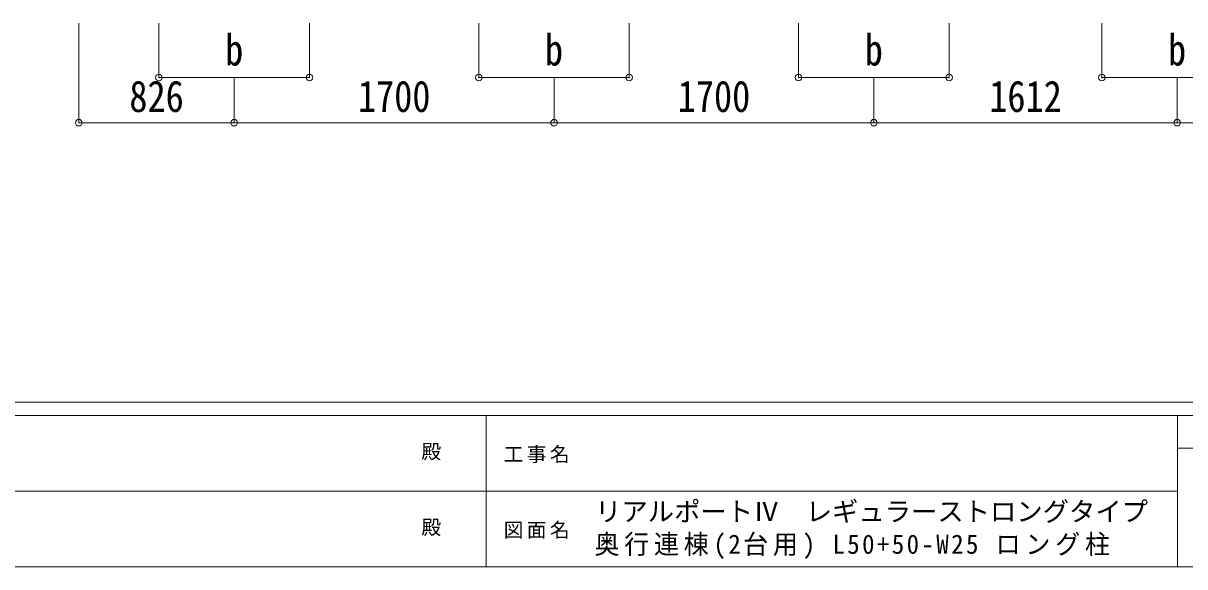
# Model space of a CAD drawing. Units: millimetres at full size, sheet at 1:35. Extents: x -9783 to 9892, y -6828 to 6752.
# Drawn here: x -2931 to 3244, y -6828 to -3938 of the extents above; entities that cross this region are included whole.
import ezdxf
from ezdxf.enums import TextEntityAlignment as Align

# ---------------------------------------------------------------- set-up
doc = ezdxf.new("R2010")
doc.units = ezdxf.units.MM
doc.header["$LTSCALE"] = 35
doc.header["$PDMODE"] = 32
doc.header["$PDSIZE"] = 35
doc.layers.add('0-A_寸法', color=6, linetype='Continuous', lineweight=9)
doc.layers.add('F-0_240', color=7, linetype='Continuous', lineweight=9)
doc.styles.add('ＭＳ ゴシック', font='')
doc.styles.get('ＭＳ ゴシック').set_extended_font_data('MS Gothic')

msp = doc.modelspace()

# ---------------------------------------------------------------- linework, layer by layer
at = {"layer": '0-A_寸法'}
for p, q in [((-2635.16, -4466.49), (-2635.16, -3937.55)), ((-2209.16, -4226.51), (-2209.16, -3937.55)), ((-1409.16, -4226.51), (-1409.16, -3937.55)), ((-509.16, -4226.51), (-509.16, -3937.55)), ((290.84, -4226.51), (290.84, -3937.55)), ((1190.84, -4226.51), (1190.84, -3937.55)), ((1990.84, -4226.51), (1990.84, -3937.55)), ((2802.84, -4226.51), (2802.84, -3937.55)), ((-2209.16, -4226.51), (-1409.16, -4226.51)), ((-1809.16, -4466.49), (-1809.16, -4226.51)), ((-509.16, -4226.51), (290.84, -4226.51)), ((-109.16, -4466.49), (-109.16, -4226.51)), ((1190.84, -4226.51), (1990.84, -4226.51)), ((1590.84, -4466.49), (1590.84, -4226.51)), ((3602.84, -4226.51), (2802.84, -4226.51)), ((3202.84, -4466.49), (3202.84, -4226.51)), ((-2635.16, -4466.49), (-1809.16, -4466.49)), ((-1809.16, -4466.49), (-109.16, -4466.49)), ((1590.84, -4466.49), (-109.16, -4466.49)), ((1590.84, -4466.49), (3202.84, -4466.49)), ((3202.84, -4466.49), (4902.84, -4466.49))]:
    msp.add_line(p, q, dxfattribs=at)
for p in [(-2209.16, -4226.51), (-1409.16, -4226.51), (-509.16, -4226.51), (290.84, -4226.51), (1190.84, -4226.51), (1990.84, -4226.51), (2802.84, -4226.51), (-2635.16, -4466.49), (-1809.16, -4466.49), (-109.16, -4466.49), (1590.84, -4466.49), (3202.84, -4466.49)]:
    msp.add_point(p, dxfattribs=at)
at = {"layer": 'F-0_240', "color": 5}
for p, q in [((-9783.03, -5953.1), (9396.97, -5953.1)), ((-9783.03, -6023.1), (6285.75, -6023.1)), ((-469.25, -6023.1), (-469.25, -6828.1)), ((3205.75, -6023.1), (3205.75, -6828.1)), ((3205.75, -6198.1), (5305.75, -6198.1)), ((-3969.25, -6425.6), (3205.75, -6425.6)), ((-9783.03, -6828.1), (9396.97, -6828.1))]:
    msp.add_line(p, q, dxfattribs=at)

# ---------------------------------------------------------------- texts
at = {"layer": '0-A_寸法', "color": 7, "style": 'ＭＳ ゴシック', "width": 0.85}
for s, p in [('b', (-1857.29, -4212.14)), ('b', (-157.29, -4212.14)), ('b', (1542.71, -4212.14)), ('b', (3154.71, -4212.14)), ('826', (-2366.54, -4459.49)), ('1700', (-1151.66, -4459.49)), ('1700', (548.34, -4459.49)), ('1612', (2204.34, -4459.49))]:
    msp.add_text(s, height=166.8, dxfattribs=at).set_placement(p, align=Align.BOTTOM_LEFT)
at = {"layer": 'F-0_240', "style": 'ＭＳ ゴシック'}
for s, height, p in [('殿', 76.98, (-814.24, -6276.85)), ('リアルポートⅣ\u3000レギュラーストロングタイプ', 102.6, (109.35, -6616.22)), ('殿', 76.98, (-814.24, -6679.35))]:
    msp.add_text(s, height=height, dxfattribs=at).set_placement(p, align=Align.BOTTOM_LEFT)
at = {"layer": 'F-0_240', "attachment_point": 7, "style": 'ＭＳ ゴシック'}
for s, insert, char_height in [('\\T1.17;工事名', (-376.96, -6276.85), 76.98), ('\\T1.17;図面名', (-376.96, -6679.35), 76.98), ('\\T1.19;\\W0.95;奥行連棟(2台用)\\~L50+50-W25\\~ロング柱', (105.77, -6786.55), 102.6)]:
    msp.add_mtext(s, dxfattribs=dict(at, insert=insert, char_height=char_height))

doc.saveas('drawing.dxf')
